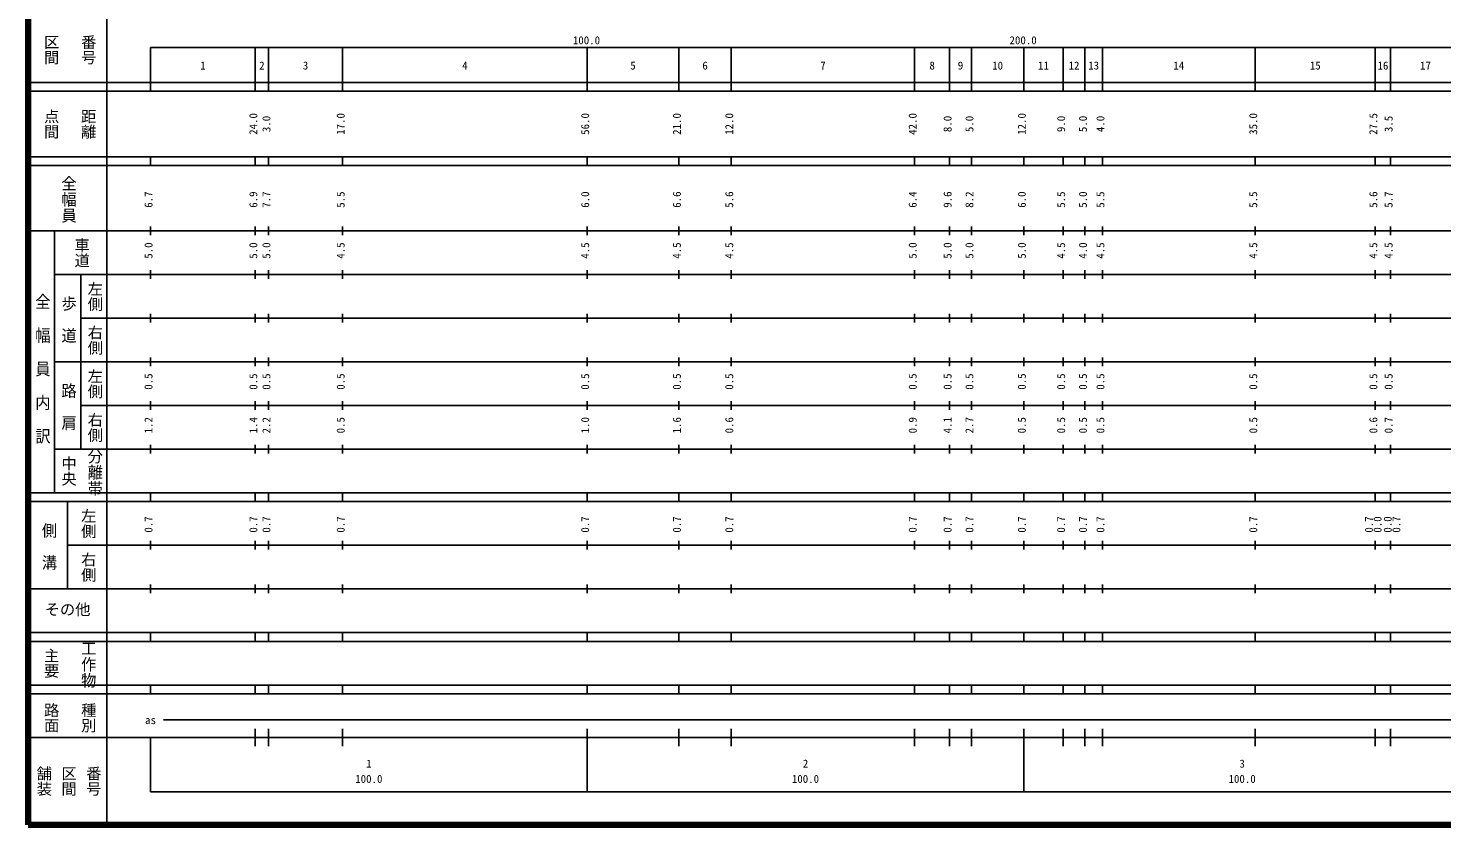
# Model space of a CAD drawing. Units: millimetres on the paper. Extents: x -231191 to 680, y 20 to 29697.
# Drawn here: x 40 to 363.7, y 20 to 202.4 of the extents above; entities that cross this region are included whole.
import ezdxf
from ezdxf.enums import TextEntityAlignment as Align

# ---------------------------------------------------------------- set-up
doc = ezdxf.new("R2010")
doc.units = ezdxf.units.MM
doc.layers.add('M-TTL', color=2, linetype='Continuous', lineweight=140)
doc.layers.add('M-TTL-BAND', color=7, linetype='Continuous', lineweight=25)
doc.styles.add('@ＭＳ ゴシック', font='')
doc.styles.add('ＭＳ ゴシック', font='')
doc.styles.get('@ＭＳ ゴシック').set_extended_font_data('@MS Gothic')
doc.styles.get('ＭＳ ゴシック').set_extended_font_data('MS Gothic')

msp = doc.modelspace()

# ---------------------------------------------------------------- linework, layer by layer
at = {"layer": 'M-TTL'}
for p, q in [((40, 380), (40, 20)), ((40, 20), (680, 20))]:
    msp.add_line(p, q, dxfattribs=at)
at = {"layer": 'M-TTL-BAND'}
for p, q in [((58, 370), (58, 20)), ((68, 198), (579, 198)), ((68, 198), (68, 188)), ((92, 188), (92, 198)), ((95, 188), (95, 198)), ((112, 188), (112, 198)), ((168, 188), (168, 198)), ((189, 188), (189, 198)), ((201, 188), (201, 198)), ((243, 188), (243, 198)), ((251, 188), (251, 198)), ((256, 188), (256, 198)), ((268, 188), (268, 198)), ((277, 188), (277, 198)), ((282, 188), (282, 198)), ((286, 188), (286, 198)), ((321, 188), (321, 198)), ((348.5, 188), (348.5, 198)), ((352, 188), (352, 198)), ((40, 190), (579, 190)), ((40, 188), (579, 188)), ((40, 173), (579, 173)), ((68, 171), (68, 173)), ((92, 171), (92, 173)), ((95, 171), (95, 173)), ((112, 171), (112, 173)), ((168, 171), (168, 173)), ((189, 171), (189, 173)), ((201, 171), (201, 173)), ((243, 171), (243, 173)), ((251, 171), (251, 173)), ((256, 171), (256, 173)), ((268, 171), (268, 173)), ((277, 171), (277, 173)), ((282, 171), (282, 173)), ((286, 171), (286, 173)), ((321, 171), (321, 173)), ((348.5, 171), (348.5, 173)), ((352, 171), (352, 173)), ((40, 171), (579, 171)), ((40, 156), (579, 156)), ((46, 96), (46, 156)), ((68, 155), (68, 157)), ((92, 155), (92, 157)), ((95, 155), (95, 157)), ((112, 155), (112, 157)), ((168, 155), (168, 157)), ((189, 155), (189, 157)), ((201, 155), (201, 157)), ((243, 155), (243, 157)), ((251, 155), (251, 157)), ((256, 155), (256, 157)), ((268, 155), (268, 157)), ((277, 155), (277, 157)), ((282, 155), (282, 157)), ((286, 155), (286, 157)), ((321, 155), (321, 157)), ((348.5, 155), (348.5, 157)), ((352, 155), (352, 157)), ((46, 146), (579, 146)), ((52, 146), (52, 106)), ((68, 145), (68, 147)), ((92, 145), (92, 147)), ((95, 145), (95, 147)), ((112, 145), (112, 147)), ((168, 145), (168, 147)), ((189, 145), (189, 147)), ((201, 145), (201, 147)), ((243, 145), (243, 147)), ((251, 145), (251, 147)), ((256, 145), (256, 147)), ((268, 145), (268, 147)), ((277, 145), (277, 147)), ((282, 145), (282, 147)), ((286, 145), (286, 147)), ((321, 145), (321, 147)), ((348.5, 145), (348.5, 147)), ((352, 145), (352, 147)), ((52, 136), (579, 136)), ((68, 135), (68, 137)), ((92, 135), (92, 137)), ((95, 135), (95, 137)), ((112, 135), (112, 137)), ((168, 135), (168, 137)), ((189, 135), (189, 137)), ((201, 135), (201, 137)), ((243, 135), (243, 137)), ((251, 135), (251, 137)), ((256, 135), (256, 137)), ((268, 135), (268, 137)), ((277, 135), (277, 137)), ((282, 135), (282, 137)), ((286, 135), (286, 137)), ((321, 135), (321, 137)), ((348.5, 135), (348.5, 137)), ((352, 135), (352, 137)), ((68, 125), (68, 127)), ((92, 125), (92, 127)), ((95, 125), (95, 127)), ((112, 125), (112, 127)), ((168, 125), (168, 127)), ((189, 125), (189, 127)), ((201, 125), (201, 127)), ((243, 125), (243, 127)), ((251, 125), (251, 127)), ((256, 125), (256, 127)), ((268, 125), (268, 127)), ((277, 125), (277, 127)), ((282, 125), (282, 127)), ((286, 125), (286, 127)), ((321, 125), (321, 127)), ((348.5, 125), (348.5, 127)), ((352, 125), (352, 127)), ((46, 126), (579, 126)), ((68, 115), (68, 117)), ((92, 115), (92, 117)), ((95, 115), (95, 117)), ((112, 115), (112, 117)), ((168, 115), (168, 117)), ((189, 115), (189, 117)), ((201, 115), (201, 117)), ((243, 115), (243, 117)), ((251, 115), (251, 117)), ((256, 115), (256, 117)), ((268, 115), (268, 117)), ((277, 115), (277, 117)), ((282, 115), (282, 117)), ((286, 115), (286, 117)), ((321, 115), (321, 117)), ((348.5, 115), (348.5, 117)), ((352, 115), (352, 117)), ((52, 116), (579, 116)), ((68, 105), (68, 107)), ((92, 105), (92, 107)), ((95, 105), (95, 107)), ((112, 105), (112, 107)), ((168, 105), (168, 107)), ((189, 105), (189, 107)), ((201, 105), (201, 107)), ((243, 105), (243, 107)), ((251, 105), (251, 107)), ((256, 105), (256, 107)), ((268, 105), (268, 107)), ((277, 105), (277, 107)), ((282, 105), (282, 107)), ((286, 105), (286, 107)), ((321, 105), (321, 107)), ((348.5, 105), (348.5, 107)), ((352, 105), (352, 107)), ((46, 106), (579, 106)), ((40, 96), (579, 96)), ((40, 94), (579, 94)), ((49, 94), (49, 74)), ((68, 94), (68, 96)), ((92, 94), (92, 96)), ((95, 94), (95, 96)), ((112, 94), (112, 96)), ((168, 94), (168, 96)), ((189, 94), (189, 96)), ((201, 94), (201, 96)), ((243, 94), (243, 96)), ((251, 94), (251, 96)), ((256, 94), (256, 96)), ((268, 94), (268, 96)), ((277, 94), (277, 96)), ((282, 94), (282, 96)), ((286, 94), (286, 96)), ((321, 94), (321, 96)), ((348.5, 94), (348.5, 96)), ((352, 94), (352, 96)), ((68, 83), (68, 85)), ((92, 83), (92, 85)), ((95, 83), (95, 85)), ((112, 83), (112, 85)), ((168, 83), (168, 85)), ((189, 83), (189, 85)), ((201, 83), (201, 85)), ((243, 83), (243, 85)), ((251, 83), (251, 85)), ((256, 83), (256, 85)), ((268, 83), (268, 85)), ((277, 83), (277, 85)), ((282, 83), (282, 85)), ((286, 83), (286, 85)), ((321, 83), (321, 85)), ((348.5, 83), (348.5, 85)), ((352, 83), (352, 85)), ((49, 84), (579, 84)), ((68, 73), (68, 75)), ((92, 73), (92, 75)), ((95, 73), (95, 75)), ((112, 73), (112, 75)), ((168, 73), (168, 75)), ((189, 73), (189, 75)), ((201, 73), (201, 75)), ((243, 73), (243, 75)), ((251, 73), (251, 75)), ((256, 73), (256, 75)), ((268, 73), (268, 75)), ((277, 73), (277, 75)), ((282, 73), (282, 75)), ((286, 73), (286, 75)), ((321, 73), (321, 75)), ((348.5, 73), (348.5, 75)), ((352, 73), (352, 75)), ((40, 74), (579, 74)), ((40, 64), (579, 64)), ((40, 62), (579, 62)), ((68, 62), (68, 64)), ((92, 62), (92, 64)), ((95, 62), (95, 64)), ((112, 62), (112, 64)), ((168, 62), (168, 64)), ((189, 62), (189, 64)), ((201, 62), (201, 64)), ((243, 62), (243, 64)), ((251, 62), (251, 64)), ((256, 62), (256, 64)), ((268, 62), (268, 64)), ((277, 62), (277, 64)), ((282, 62), (282, 64)), ((286, 62), (286, 64)), ((321, 62), (321, 64)), ((348.5, 62), (348.5, 64)), ((352, 62), (352, 64)), ((40, 52), (579, 52)), ((68, 50), (68, 52)), ((92, 50), (92, 52)), ((95, 50), (95, 52)), ((112, 50), (112, 52)), ((168, 50), (168, 52)), ((189, 50), (189, 52)), ((201, 50), (201, 52)), ((243, 50), (243, 52)), ((251, 50), (251, 52)), ((256, 50), (256, 52)), ((268, 50), (268, 52)), ((277, 50), (277, 52)), ((282, 50), (282, 52)), ((286, 50), (286, 52)), ((321, 50), (321, 52)), ((348.5, 50), (348.5, 52)), ((352, 50), (352, 52)), ((40, 50), (579, 50)), ((71, 44), (565, 44)), ((40, 40), (579, 40)), ((68, 40), (68, 27.5)), ((92, 38), (92, 42)), ((95, 38), (95, 42)), ((112, 38), (112, 42)), ((168, 27.5), (168, 42)), ((189, 38), (189, 42)), ((201, 38), (201, 42)), ((243, 38), (243, 42)), ((251, 38), (251, 42)), ((256, 38), (256, 42)), ((268, 27.5), (268, 42)), ((277, 38), (277, 42)), ((282, 38), (282, 42)), ((286, 38), (286, 42)), ((321, 38), (321, 42)), ((348.5, 38), (348.5, 42)), ((352, 38), (352, 42)), ((68, 27.5), (579, 27.5))]:
    msp.add_line(p, q, dxfattribs=at)

# ---------------------------------------------------------------- texts
for s, height, rotation, style, p in [('番号', 2.566, 270, '@ＭＳ ゴシック', (51.75, 201)), ('区間', 2.566, 270, '@ＭＳ ゴシック', (43.25, 201)), ('点間', 2.566, 270, '@ＭＳ ゴシック', (43.25, 184)), ('距離', 2.566, 270, '@ＭＳ ゴシック', (51.75, 184)), ('24.0', 1.833, 90, 'ＭＳ ゴシック', (93, 178)), ('3.0', 1.833, 90, 'ＭＳ ゴシック', (96, 178.625)), ('17.0', 1.833, 90, 'ＭＳ ゴシック', (113, 178)), ('56.0', 1.833, 90, 'ＭＳ ゴシック', (169, 178)), ('21.0', 1.833, 90, 'ＭＳ ゴシック', (190, 178)), ('12.0', 1.833, 90, 'ＭＳ ゴシック', (202, 178)), ('42.0', 1.833, 90, 'ＭＳ ゴシック', (244, 178)), ('8.0', 1.833, 90, 'ＭＳ ゴシック', (252, 178.625)), ('5.0', 1.833, 90, 'ＭＳ ゴシック', (257, 178.625)), ('12.0', 1.833, 90, 'ＭＳ ゴシック', (269, 178)), ('9.0', 1.833, 90, 'ＭＳ ゴシック', (278, 178.625)), ('5.0', 1.833, 90, 'ＭＳ ゴシック', (283, 178.625)), ('4.0', 1.833, 90, 'ＭＳ ゴシック', (287, 178.625)), ('35.0', 1.833, 90, 'ＭＳ ゴシック', (322, 178)), ('27.5', 1.833, 90, 'ＭＳ ゴシック', (349.5, 178)), ('3.5', 1.833, 90, 'ＭＳ ゴシック', (353, 178.625)), ('6.7', 1.833, 90, 'ＭＳ ゴシック', (69, 161.299)), ('6.9', 1.833, 90, 'ＭＳ ゴシック', (93, 161.299)), ('7.7', 1.833, 90, 'ＭＳ ゴシック', (96, 161.299)), ('5.5', 1.833, 90, 'ＭＳ ゴシック', (113, 161.299)), ('6.0', 1.833, 90, 'ＭＳ ゴシック', (169, 161.299)), ('6.6', 1.833, 90, 'ＭＳ ゴシック', (190, 161.299)), ('5.6', 1.833, 90, 'ＭＳ ゴシック', (202, 161.299)), ('6.4', 1.833, 90, 'ＭＳ ゴシック', (244, 161.299)), ('9.6', 1.833, 90, 'ＭＳ ゴシック', (252, 161.299)), ('8.2', 1.833, 90, 'ＭＳ ゴシック', (257, 161.299)), ('6.0', 1.833, 90, 'ＭＳ ゴシック', (269, 161.299)), ('5.5', 1.833, 90, 'ＭＳ ゴシック', (278, 161.299)), ('5.0', 1.833, 90, 'ＭＳ ゴシック', (283, 161.299)), ('5.5', 1.833, 90, 'ＭＳ ゴシック', (287, 161.299)), ('5.5', 1.833, 90, 'ＭＳ ゴシック', (322, 161.299)), ('5.6', 1.833, 90, 'ＭＳ ゴシック', (349.5, 161.299)), ('5.7', 1.833, 90, 'ＭＳ ゴシック', (353, 161.299)), ('車道', 2.566, 270, '@ＭＳ ゴシック', (50.25, 154.5)), ('5.0', 1.833, 90, 'ＭＳ ゴシック', (69, 149.625)), ('5.0', 1.833, 90, 'ＭＳ ゴシック', (93, 149.625)), ('5.0', 1.833, 90, 'ＭＳ ゴシック', (96, 149.625)), ('4.5', 1.833, 90, 'ＭＳ ゴシック', (113, 149.625)), ('4.5', 1.833, 90, 'ＭＳ ゴシック', (169, 149.625)), ('4.5', 1.833, 90, 'ＭＳ ゴシック', (190, 149.625)), ('4.5', 1.833, 90, 'ＭＳ ゴシック', (202, 149.625)), ('5.0', 1.833, 90, 'ＭＳ ゴシック', (244, 149.625)), ('5.0', 1.833, 90, 'ＭＳ ゴシック', (252, 149.625)), ('5.0', 1.833, 90, 'ＭＳ ゴシック', (257, 149.625)), ('5.0', 1.833, 90, 'ＭＳ ゴシック', (269, 149.625)), ('4.5', 1.833, 90, 'ＭＳ ゴシック', (278, 149.625)), ('4.0', 1.833, 90, 'ＭＳ ゴシック', (283, 149.625)), ('4.5', 1.833, 90, 'ＭＳ ゴシック', (287, 149.625)), ('4.5', 1.833, 90, 'ＭＳ ゴシック', (322, 149.625)), ('4.5', 1.833, 90, 'ＭＳ ゴシック', (349.5, 149.625)), ('4.5', 1.833, 90, 'ＭＳ ゴシック', (353, 149.625)), ('左側', 2.566, 270, '@ＭＳ ゴシック', (53.25, 144.5)), ('右側', 2.566, 270, '@ＭＳ ゴシック', (53.25, 134.5)), ('左側', 2.566, 270, '@ＭＳ ゴシック', (53.25, 124.5)), ('0.5', 1.833, 90, 'ＭＳ ゴシック', (69, 119.625)), ('0.5', 1.833, 90, 'ＭＳ ゴシック', (93, 119.625)), ('0.5', 1.833, 90, 'ＭＳ ゴシック', (96, 119.625)), ('0.5', 1.833, 90, 'ＭＳ ゴシック', (113, 119.625)), ('0.5', 1.833, 90, 'ＭＳ ゴシック', (169, 119.625)), ('0.5', 1.833, 90, 'ＭＳ ゴシック', (190, 119.625)), ('0.5', 1.833, 90, 'ＭＳ ゴシック', (202, 119.625)), ('0.5', 1.833, 90, 'ＭＳ ゴシック', (244, 119.625)), ('0.5', 1.833, 90, 'ＭＳ ゴシック', (252, 119.625)), ('0.5', 1.833, 90, 'ＭＳ ゴシック', (257, 119.625)), ('0.5', 1.833, 90, 'ＭＳ ゴシック', (269, 119.625)), ('0.5', 1.833, 90, 'ＭＳ ゴシック', (278, 119.625)), ('0.5', 1.833, 90, 'ＭＳ ゴシック', (283, 119.625)), ('0.5', 1.833, 90, 'ＭＳ ゴシック', (287, 119.625)), ('0.5', 1.833, 90, 'ＭＳ ゴシック', (322, 119.625)), ('0.5', 1.833, 90, 'ＭＳ ゴシック', (349.5, 119.625)), ('0.5', 1.833, 90, 'ＭＳ ゴシック', (353, 119.625)), ('右側', 2.566, 270, '@ＭＳ ゴシック', (53.25, 114.5)), ('1.2', 1.833, 90, 'ＭＳ ゴシック', (69, 109.625)), ('1.4', 1.833, 90, 'ＭＳ ゴシック', (93, 109.625)), ('2.2', 1.833, 90, 'ＭＳ ゴシック', (96, 109.625)), ('0.5', 1.833, 90, 'ＭＳ ゴシック', (113, 109.625)), ('1.0', 1.833, 90, 'ＭＳ ゴシック', (169, 109.625)), ('1.6', 1.833, 90, 'ＭＳ ゴシック', (190, 109.625)), ('0.6', 1.833, 90, 'ＭＳ ゴシック', (202, 109.625)), ('0.9', 1.833, 90, 'ＭＳ ゴシック', (244, 109.625)), ('4.1', 1.833, 90, 'ＭＳ ゴシック', (252, 109.625)), ('2.7', 1.833, 90, 'ＭＳ ゴシック', (257, 109.625)), ('0.5', 1.833, 90, 'ＭＳ ゴシック', (269, 109.625)), ('0.5', 1.833, 90, 'ＭＳ ゴシック', (278, 109.625)), ('0.5', 1.833, 90, 'ＭＳ ゴシック', (283, 109.625)), ('0.5', 1.833, 90, 'ＭＳ ゴシック', (287, 109.625)), ('0.5', 1.833, 90, 'ＭＳ ゴシック', (322, 109.625)), ('0.6', 1.833, 90, 'ＭＳ ゴシック', (349.5, 109.625)), ('0.7', 1.833, 90, 'ＭＳ ゴシック', (353, 109.625)), ('中央', 2.566, 270, '@ＭＳ ゴシック', (47.25, 104.5)), ('左側', 2.566, 270, '@ＭＳ ゴシック', (51.75, 92.5)), ('0.7', 1.833, 90, 'ＭＳ ゴシック', (69, 86.889)), ('0.7', 1.833, 90, 'ＭＳ ゴシック', (93, 86.889)), ('0.7', 1.833, 90, 'ＭＳ ゴシック', (96, 86.889)), ('0.7', 1.833, 90, 'ＭＳ ゴシック', (113, 86.889)), ('0.7', 1.833, 90, 'ＭＳ ゴシック', (169, 86.889)), ('0.7', 1.833, 90, 'ＭＳ ゴシック', (190, 86.889)), ('0.7', 1.833, 90, 'ＭＳ ゴシック', (202, 86.889)), ('0.7', 1.833, 90, 'ＭＳ ゴシック', (244, 86.889)), ('0.7', 1.833, 90, 'ＭＳ ゴシック', (252, 86.889)), ('0.7', 1.833, 90, 'ＭＳ ゴシック', (257, 86.889)), ('0.7', 1.833, 90, 'ＭＳ ゴシック', (269, 86.889)), ('0.7', 1.833, 90, 'ＭＳ ゴシック', (278, 86.889)), ('0.7', 1.833, 90, 'ＭＳ ゴシック', (283, 86.889)), ('0.7', 1.833, 90, 'ＭＳ ゴシック', (287, 86.889)), ('0.7', 1.833, 90, 'ＭＳ ゴシック', (322, 86.889)), ('0.7', 1.833, 90, 'ＭＳ ゴシック', (348.5, 86.889)), ('0.0', 1.833, 90, 'ＭＳ ゴシック', (350.47, 86.889)), ('0.0', 1.833, 90, 'ＭＳ ゴシック', (352.8, 86.889)), ('0.7', 1.833, 90, 'ＭＳ ゴシック', (354.77, 86.889)), ('右側', 2.566, 270, '@ＭＳ ゴシック', (51.75, 82.5)), ('主要', 2.566, 270, '@ＭＳ ゴシック', (43.25, 60.5)), ('路面', 2.566, 270, '@ＭＳ ゴシック', (43.25, 48)), ('種別', 2.566, 270, '@ＭＳ ゴシック', (51.75, 48)), ('舗装', 2.566, 270, '@ＭＳ ゴシック', (41.583, 33.5)), ('区間', 2.566, 270, '@ＭＳ ゴシック', (47.25, 33.5)), ('番号', 2.566, 270, '@ＭＳ ゴシック', (52.917, 33.5))]:
    msp.add_text(s, height=height, rotation=rotation, dxfattribs=dict(at, style=style)).set_placement(p, align=Align.BOTTOM_LEFT)
at = {"layer": 'M-TTL-BAND', "style": 'ＭＳ ゴシック'}
for s, height, p in [('100.0', 1.833, (164.719, 198.195)), ('200.0', 1.833, (264.719, 198.195)), ('1', 1.833, (79.375, 192.405)), ('2', 1.833, (92.875, 192.405)), ('3', 1.833, (102.875, 192.405)), ('4', 1.833, (139.375, 192.405)), ('5', 1.833, (177.875, 192.405)), ('6', 1.833, (194.375, 192.405)), ('7', 1.833, (221.375, 192.405)), ('8', 1.833, (246.375, 192.405)), ('9', 1.833, (252.875, 192.405)), ('10', 1.833, (260.75, 192.405)), ('11', 1.833, (271.25, 192.405)), ('12', 1.833, (278.25, 192.405)), ('13', 1.833, (282.75, 192.405)), ('14', 1.833, (302.25, 192.405)), ('15', 1.833, (333.5, 192.405)), ('16', 1.833, (349, 192.405)), ('17', 1.833, (358.75, 192.405)), ('その他', 2.566, (43.75, 67.25)), ('as', 1.833, (66.75, 42.5)), ('1', 1.833, (117.375, 32.523)), ('2', 1.833, (217.375, 32.523)), ('3', 1.833, (317.375, 32.523)), ('100.0', 1.833, (114.875, 29.033)), ('100.0', 1.833, (214.875, 29.033)), ('100.0', 1.833, (314.875, 29.033))]:
    msp.add_text(s, height=height, dxfattribs=at).set_placement(p, align=Align.BOTTOM_LEFT)
at = {"layer": 'M-TTL-BAND', "style": '@ＭＳ ゴシック'}
for s, width, p in [('全幅員', 1.05, (47.25, 168.75)), ('全\u3000幅\u3000員\u3000内\u3000訳', 1.1, (41.25, 141.75)), ('歩\u3000道', 1.05, (47.25, 141.25)), ('路\u3000肩', 1.05, (47.25, 121.25)), ('分離帯', 1.05, (53.25, 106.25)), ('側\u3000溝', 1.05, (42.75, 89.25)), ('工作物', 1.05, (51.75, 62.25))]:
    msp.add_text(s, height=2.566, rotation=270, dxfattribs=dict(at, width=width)).set_placement(p, align=Align.BOTTOM_LEFT)

doc.saveas('drawing.dxf')
